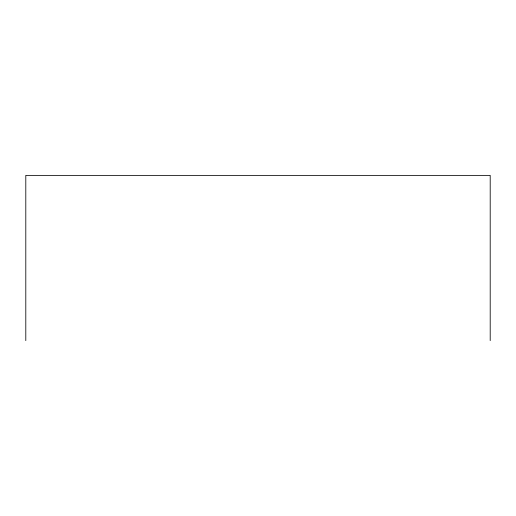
<?xml version="1.0" encoding="UTF-8"?>
<svg xmlns="http://www.w3.org/2000/svg" width="516" height="516" viewBox="0 0 516 516"><rect width="100%" height="100%" fill="white"/><g stroke="black" fill="none" stroke-linecap="round" stroke-linejoin="round"><path stroke-width="0.77" d="M490.2 340.618L490.2 175.382L25.8 175.382L25.8 340.618"/></g></svg>
